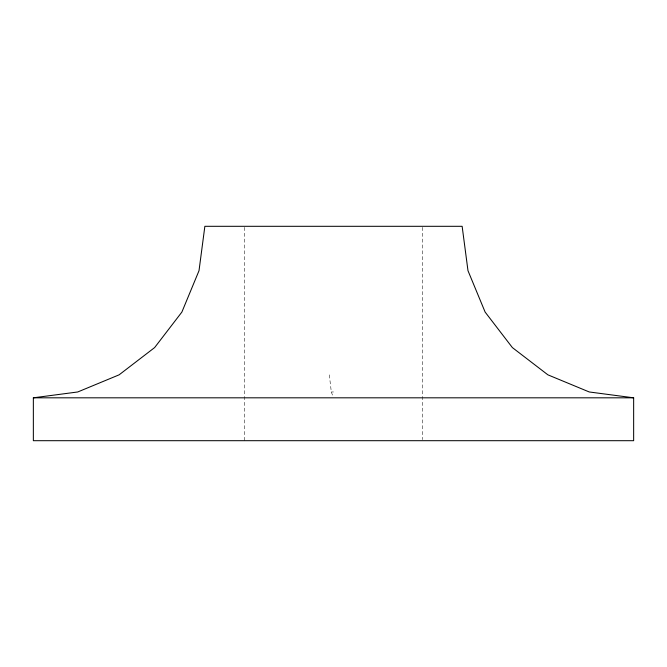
<?xml version="1.0" encoding="UTF-8"?>
<svg xmlns="http://www.w3.org/2000/svg" width="667" height="667" viewBox="0 0 667 667"><rect width="100%" height="100%" fill="white"/><g stroke="black" fill="none" stroke-linecap="round" stroke-linejoin="round"><path stroke-width="0.5" stroke-dasharray="3.33 2.5" d="M329.298 374.837L331.324 391.971L333.5 391.971M331.324 391.971L333.141 396.84M422.469 227.347L422.469 439.653M244.531 227.347L244.531 440.695"/><path stroke-width="1" d="M33.35 397.815L77.739 391.971L119.11 374.837L154.627 347.582L181.883 312.064L199.016 270.694L204.861 226.305L462.139 226.305L467.984 270.694L485.117 312.064L512.373 347.582L547.89 374.837L589.261 391.971L633.65 397.815L633.65 440.695L33.35 440.695L33.35 397.815L633.65 397.815"/></g></svg>
